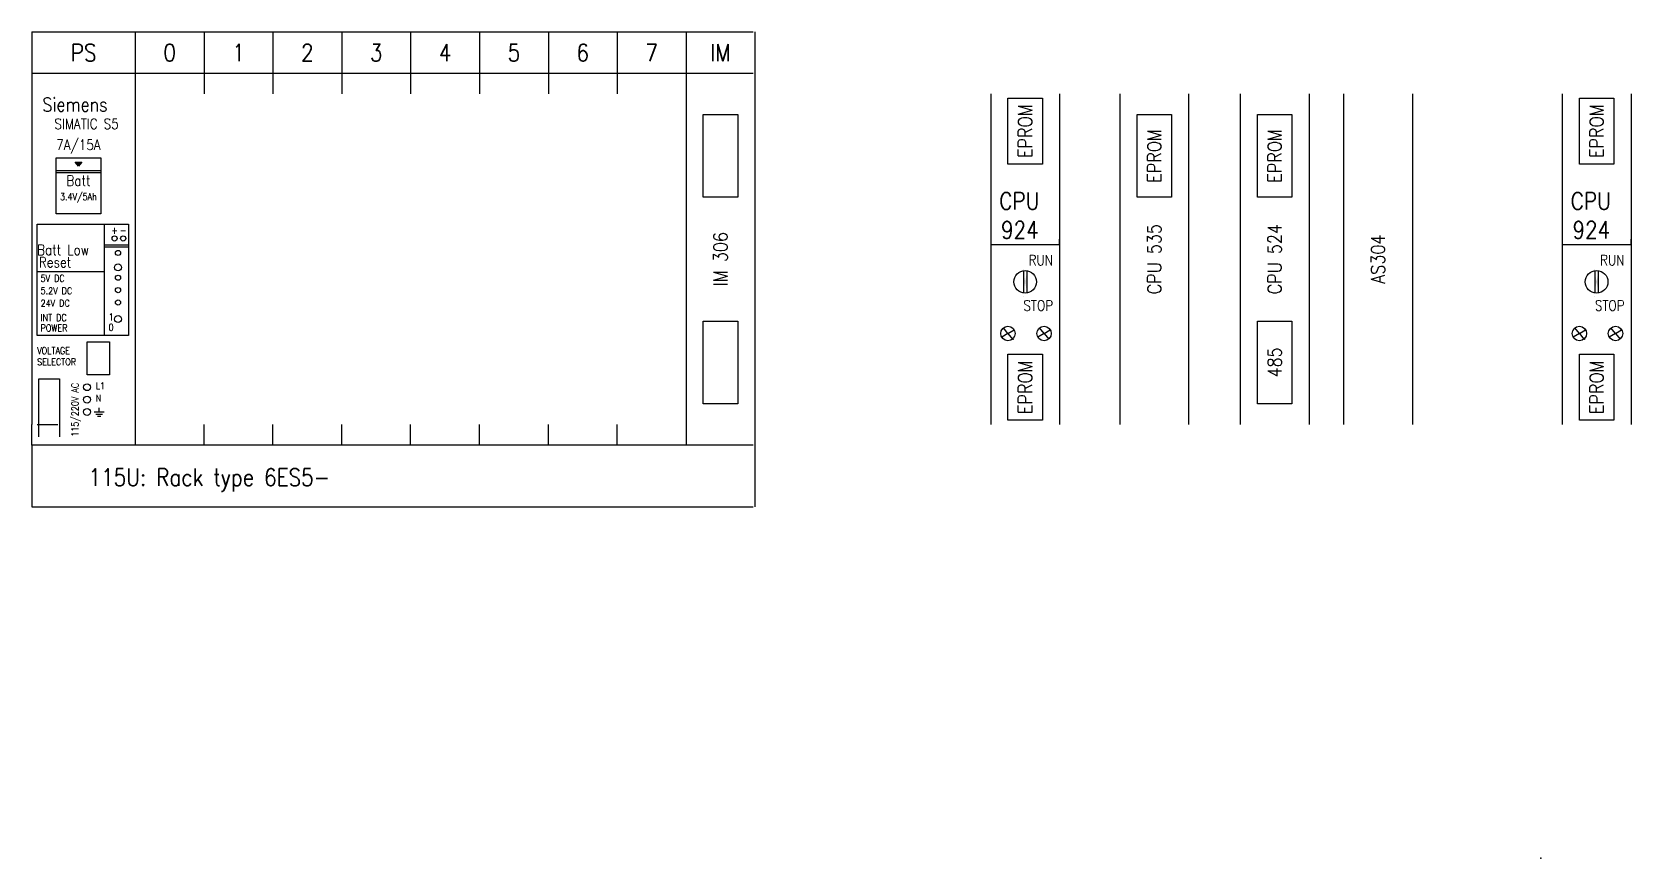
# Model space of a CAD drawing. Extents: x 80 to 312, y 78 to 198.
import ezdxf
from ezdxf.enums import TextEntityAlignment as Align

# ---------------------------------------------------------------- set-up
doc = ezdxf.new("R2010")
doc.units = 0
doc.header["$LTSCALE"] = 6
doc.layers.add('1', color=8, linetype='CONTINUOUS')
doc.layers.add('3', color=30, linetype='CONTINUOUS')
doc.styles.get("Standard").update_dxf_attribs({"font": 'simplex', "width": 0.85})

msp = doc.modelspace()

# ---------------------------------------------------------------- linework, layer by layer
at = {"layer": '1', "color": 0}
for p, q in [((80, 198), (184.75, 198)), ((80, 198), (80, 141)), ((95, 198), (95, 141)), ((105, 198), (105, 189)), ((115, 198), (115, 189)), ((125, 198), (125, 189)), ((135, 198), (135, 189)), ((145, 198), (145, 189)), ((155, 198), (155, 189)), ((165, 198), (165, 189)), ((175, 198), (175, 141)), ((185, 198), (185, 129)), ((80, 192), (184.75, 192)), ((219.25, 189), (219.25, 141)), ((221.75, 178.8), (221.75, 188.4)), ((221.75, 188.4), (226.75, 188.4)), ((226.75, 188.4), (226.75, 178.8)), ((229.25, 189), (229.25, 141)), ((238, 189), (238, 141)), ((248, 189), (248, 141)), ((255.5, 189), (255.5, 141)), ((265.5, 189), (265.5, 141)), ((270.5, 189), (270.5, 141)), ((280.5, 189), (280.5, 141)), ((302.25, 189), (302.25, 141)), ((304.75, 178.8), (304.75, 188.4)), ((304.75, 188.4), (309.75, 188.4)), ((309.75, 188.4), (309.75, 178.8)), ((312.25, 189), (312.25, 141)), ((177.5, 186), (182.5, 186)), ((177.5, 174), (177.5, 186)), ((182.5, 186), (182.5, 174)), ((240.5, 174), (240.5, 186)), ((240.5, 186), (245.5, 186)), ((245.5, 186), (245.5, 174)), ((258, 174), (258, 186)), ((258, 186), (263, 186)), ((263, 186), (263, 174)), ((83.5, 179.7), (90, 179.7)), ((83.5, 171.6), (83.5, 179.7)), ((86.75, 178.5), (86.25, 179.1)), ((86.25, 179.1), (87, 179.1)), ((87.25, 179.1), (86.75, 178.5)), ((87, 179.1), (87.25, 179.1)), ((90, 179.7), (90, 171.6)), ((83.5, 177.9), (90, 177.9)), ((83.5, 177.6), (90, 177.6)), ((226.75, 178.8), (221.75, 178.8)), ((309.75, 178.8), (304.75, 178.8)), ((182.5, 174), (177.5, 174)), ((245.5, 174), (240.5, 174)), ((263, 174), (258, 174)), ((80.75, 170.1), (94, 170.1)), ((80.75, 153.9), (80.75, 170.1)), ((90, 171.6), (83.5, 171.6)), ((90.5, 170.1), (90.5, 153.9)), ((94, 170.1), (94, 153.9)), ((229.25, 167.1), (229.25, 167.9)), ((312.25, 167.1), (312.25, 167.9)), ((90.5, 167.1), (94, 167.1)), ((90.5, 166.8), (94, 166.8)), ((219.25, 167.1), (219.25, 157.9)), ((229.25, 167.1), (219.25, 167.1)), ((312.25, 167.1), (302.25, 167.1)), ((302.25, 167.1), (302.25, 157.9)), ((80.75, 163.2), (90.5, 163.2)), ((224, 163.5), (224, 163.49)), ((224, 163.32), (224, 160.07)), ((224.5, 163.34), (224.5, 160.06)), ((307, 163.5), (307, 163.49)), ((307, 163.32), (307, 160.07)), ((307.5, 163.34), (307.5, 160.06)), ((224, 159.61), (224, 159.6)), ((307, 159.61), (307, 159.6)), ((177.5, 156), (182.5, 156)), ((177.5, 144), (177.5, 156)), ((182.5, 156), (182.5, 144)), ((258, 156), (263, 156)), ((258, 144), (258, 156)), ((263, 156), (263, 144)), ((94, 153.9), (80.75, 153.9)), ((220.75, 153.6), (220.75, 153.6)), ((221.75, 154.2), (220.85, 153.66)), ((221.75, 154.2), (221.09, 155)), ((221.75, 154.2), (222.64, 154.73)), ((221.75, 154.2), (222.42, 153.39)), ((222.49, 153.32), (222.5, 153.3)), ((227, 154.2), (226.1, 153.66)), ((227, 154.2), (226.34, 155)), ((227, 154.2), (227.89, 154.73)), ((227, 154.2), (227.67, 153.39)), ((303.75, 153.6), (303.75, 153.6)), ((304.75, 154.2), (303.85, 153.66)), ((304.75, 154.2), (304.09, 155)), ((304.75, 154.2), (305.64, 154.73)), ((304.75, 154.2), (305.42, 153.39)), ((305.49, 153.32), (305.5, 153.3)), ((310, 154.2), (309.1, 153.66)), ((310, 154.2), (309.34, 155)), ((310, 154.2), (310.89, 154.73)), ((310, 154.2), (310.67, 153.39)), ((88, 148.2), (88, 153)), ((88, 153), (91.25, 153)), ((91.25, 153), (91.25, 148.2)), ((221.75, 141.6), (221.75, 151.2)), ((221.75, 151.2), (226.75, 151.2)), ((226.75, 151.2), (226.75, 141.6)), ((304.75, 141.6), (304.75, 151.2)), ((304.75, 151.2), (309.75, 151.2)), ((309.75, 151.2), (309.75, 141.6)), ((81, 139.2), (81, 147.6)), ((81, 147.6), (84, 147.6)), ((84, 147.6), (84, 139.2)), ((91.25, 148.2), (88, 148.2)), ((182.5, 144), (177.5, 144)), ((263, 144), (258, 144)), ((89.01, 142.8), (90.5, 142.8)), ((89.26, 142.5), (90.25, 142.5)), ((89.5, 142.2), (90, 142.2)), ((89.75, 142.8), (89.75, 143.4)), ((80, 138), (80, 141)), ((80.75, 141), (83.75, 141)), ((95, 141), (95, 138)), ((105, 138), (105, 141)), ((115, 138), (115, 141)), ((125, 138), (125, 141)), ((135, 138), (135, 141)), ((145, 138), (145, 141)), ((155, 138), (155, 141)), ((165, 138), (165, 141)), ((175, 141), (175, 138)), ((226.75, 141.6), (221.75, 141.6)), ((309.75, 141.6), (304.75, 141.6)), ((80, 138), (80, 129)), ((184.75, 138), (80, 138)), ((80, 129), (184.75, 129))]:
    msp.add_line(p, q, dxfattribs=at)
for centre, radius in [((92, 168), 0.375), ((93.25, 168), 0.375), ((92.5, 165.9), 0.375), ((92.5, 163.8), 0.5), ((92.5, 162.3), 0.375), ((224.25, 161.7), 1.65), ((307.25, 161.7), 1.65), ((92.5, 160.5), 0.375), ((92.5, 158.7), 0.375), ((92.5, 156.3), 0.5), ((221.75, 154.2), 1.05), ((227, 154.2), 1.05), ((304.75, 154.2), 1.05), ((310, 154.2), 1.05), ((88, 146.4), 0.5), ((88, 144.6), 0.5), ((88, 142.8), 0.5)]:
    msp.add_circle(centre, radius, dxfattribs=at)
msp.add_point((299.17, 78), dxfattribs=at)
for points in [[(86.75, 178.5), (86.25, 179.1), (87.25, 179.1)], [(224, 163.2), (224, 160.2), (224.5, 160.2), (224.5, 163.2)], [(307, 163.2), (307, 160.2), (307.5, 160.2), (307.5, 163.2)]]:
    msp.add_solid(points, dxfattribs=at)

# ---------------------------------------------------------------- texts
at = {"layer": '1', "color": 0, "width": 0.85}
for s, height, p in [('Siemens', 2, (86.25, 187.5)), ('7A/15A', 1.5, (86.75, 181.5)), ('Batt', 1.5, (86.75, 176.4)), ('3.4V/5Ah', 1, (86.75, 174)), ('+', 1, (92, 169.2)), ('-', 1, (93.25, 169.2)), ('1', 1, (91.5, 156.6)), ('0', 1, (91.5, 155.1)), ('115U: Rack type 6ES5-', 2.5, (105.75, 132.9))]:
    msp.add_text(s, height=height, dxfattribs=at).set_placement(p, align=Align.MIDDLE)
for s, p in [('EPROM', (224.25, 183.6)), ('EPROM', (307.25, 183.6)), ('EPROM', (243, 180)), ('EPROM', (260.5, 180)), ('IM 306', (180, 165)), ('485', (260.5, 150)), ('EPROM', (224.25, 146.4)), ('EPROM', (307.25, 146.4))]:
    msp.add_text(s, height=2, rotation=90, dxfattribs=at).set_placement(p, align=Align.MIDDLE)
for s, height, p in [('SIMATIC S5', 1.5, (83.25, 183.9)), ('Batt Low', 1.5, (80.75, 165.6)), ('Reset', 1.5, (81, 163.8)), ('RUN', 1.5, (224.75, 164.1)), ('RUN', 1.5, (307.75, 164.1)), ('5V DC', 1, (81.25, 161.7)), ('5.2V DC', 1, (81.25, 159.9)), ('24V DC', 1, (81.25, 158.1)), ('STOP', 1.5, (224, 157.5)), ('STOP', 1.5, (307, 157.5)), ('INT DC', 1, (81.25, 156)), ('POWER', 1, (81.25, 154.5)), ('VOLTAGE', 1, (80.75, 151.2)), ('SELECTOR', 1, (80.75, 149.58)), ('L1', 1, (89.25, 146.1)), ('N', 1, (89.25, 144.3))]:
    msp.add_text(s, height=height, dxfattribs=at).set_placement(p)
msp.add_text('115/220V AC', height=1, rotation=90, dxfattribs=at).set_placement((86.75, 139.2))
at = {"layer": '3', "color": 0, "width": 0.85}
for s, p in [('PS', (87.5, 195)), ('0', (100, 195)), ('1', (110, 195)), ('2', (120, 195)), ('3', (130, 195)), ('4', (140, 195)), ('5', (150, 195)), ('6', (160, 195)), ('7', (170, 195)), ('IM', (180, 195))]:
    msp.add_text(s, height=2.5, dxfattribs=at).set_placement(p, align=Align.MIDDLE)
for s, p in [('CPU', (220.5, 172.2)), ('CPU', (303.5, 172.2)), ('924', (220.75, 168)), ('924', (303.75, 168))]:
    msp.add_text(s, height=2.5, dxfattribs=at).set_placement(p)
for s, p in [('CPU 535', (243, 165)), ('CPU 524', (260.5, 165)), ('AS304', (275.5, 165))]:
    msp.add_text(s, height=2, rotation=90, dxfattribs=at).set_placement(p, align=Align.MIDDLE)

doc.saveas('drawing.dxf')
